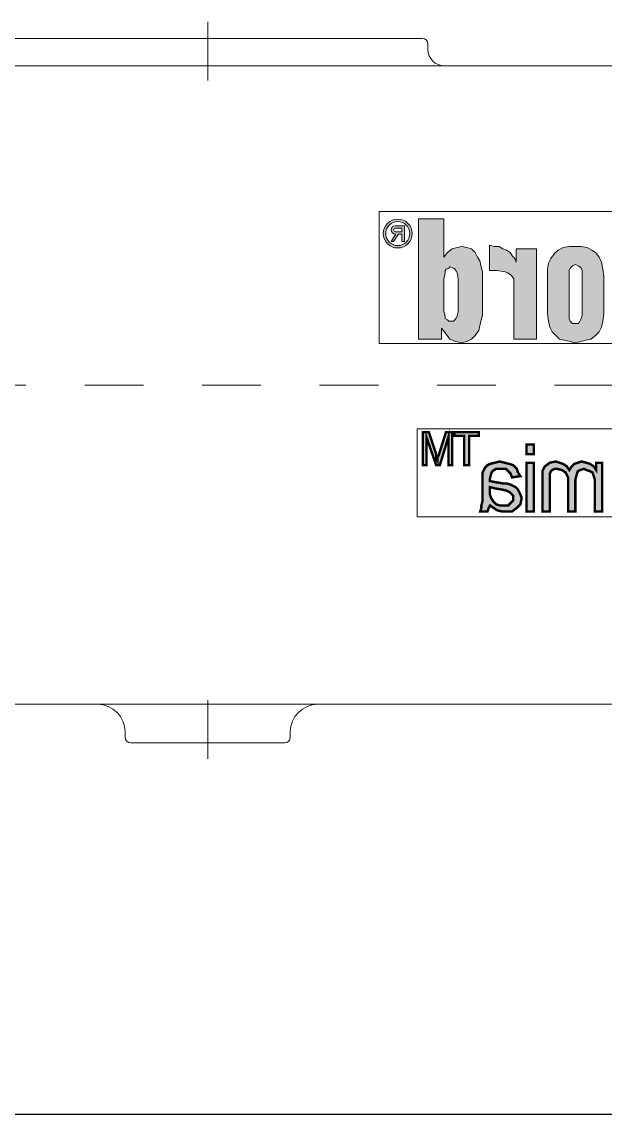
# Model space of a CAD drawing. Header units: millimetres. Extents: x 100 to 940, y 100 to 694.
# Drawn here: x 524.013 to 525.006, y 604.084 to 605.945 of the extents above; entities that cross this region are included whole.
import ezdxf

# ---------------------------------------------------------------- set-up
doc = ezdxf.new("R2010")
doc.units = ezdxf.units.MM
doc.linetypes.add('CENTER', pattern=[2, 1.25, -0.25, 0.25, -0.25])
for name, color, linetype, lineweight in [('Centro', 1, 'CENTER', 5), ('contorno', 1, 'Continuous', 9), ('HACHURA', 1, 'Continuous', 18)]:
    doc.layers.add(name, color=color, linetype=linetype, lineweight=lineweight)

# ---------------------------------------------------------------- blocks, each defined once
blk = doc.blocks.new('CARCAÇA INTERMEDIÁRIA WHT 40')
at = {"layer": 'HACHURA'}
h = blk.add_hatch(color=256, dxfattribs=at)
h.paths.add_polyline_path([(-246.5896384235219, 9103.289092759358), (-246.5896384235219, 9096.293881285914), (-247.2454394991569, 9097.168282720097), (-248.1198409333375, 9097.824083795731), (-249.8686438016978, 9098.26128451282), (-251.6174466700585, 9097.824083795731), (-252.2732477456935, 9097.168282720097), (-252.710448462784, 9096.293881285914), (-253.1476491798741, 9095.63808021028), (-253.366249538419, 9094.545078417555), (-253.5848498969642, 9093.670676983376), (-253.5848498969642, 9085.801064075753), (-253.366249538419, 9084.92666264157), (-253.1476491798741, 9083.833660848846), (-252.9290488213289, 9082.959259414667), (-252.2732477456935, 9082.084857980484), (-251.6174466700585, 9081.42905690485), (-250.7430452358781, 9080.99185618776), (-249.650043443153, 9080.773255829215), (-248.7756420089725, 9080.99185618776), (-247.6826402162474, 9081.42905690485), (-247.026839140612, 9082.303458339029), (-246.1524377064318, 9083.396460131757), (-246.1524377064318, 9081.42905690485), (-241.9990308940754, 9081.42905690485), (-241.9990308940754, 9103.289092759358)])
h.paths.add_polyline_path([(-246.8082387820668, 9085.582463717208), (-246.8082387820668, 9085.145263000115), (-247.2454394991569, 9084.92666264157), (-247.4640398577021, 9084.708062283025), (-248.3384412918824, 9084.708062283025), (-248.7756420089725, 9085.145263000115), (-248.9942423675176, 9085.582463717208), (-249.2128427260625, 9086.456865151387), (-249.2128427260625, 9092.359074832104), (-248.9942423675176, 9093.452076624828), (-248.7756420089725, 9093.889277341921), (-248.3384412918824, 9094.32647805901), (-247.6826402162474, 9094.545078417555), (-247.4640398577021, 9094.32647805901), (-247.026839140612, 9094.107877700462), (-246.8082387820668, 9093.889277341921), (-246.8082387820668, 9093.452076624828), (-246.5896384235219, 9092.359074832104), (-246.5896384235219, 9086.456865151387)], flags=16)
h = blk.add_hatch(color=256, dxfattribs=at)
edge = h.paths.add_edge_path()
edge.add_arc((-238.216422082816, 9100.603731218136), 2.623200000000016, 191.4591559026206, 532.0768008666851)
edge.add_arc((-238.216422082816, 9100.603731218136), 2.623200000000015, 172.0768008666851, 191.4591559026206)
edge = h.paths.add_edge_path(flags=16)
edge.add_arc((-238.216422082816, 9100.603731218136), 2.185714285714311, -187.9231991333196, 11.459155902614327, ccw=False)
edge.add_arc((-238.216422082816, 9100.603731218136), 2.185714285714268, 11.459155902614327, 172.0768008666805, ccw=False)
h = blk.add_hatch(color=256, dxfattribs=at)
edge = h.paths.add_edge_path()
edge.add_line((-238.9815233377239, 9099.182828887595), (-238.9815233377239, 9100.494431038866))
edge.add_line((-238.9815233377239, 9100.494431038864), (-238.3257222620886, 9100.494431038864))
edge.add_line((-238.3257222620886, 9100.494431038864), (-237.4513208279084, 9099.182828887593))
edge.add_line((-237.4513208279084, 9099.182828887595), (-237.0141201108183, 9099.182828887595))
edge.add_line((-237.0141201108183, 9099.182828887595), (-237.8885215449985, 9100.494431038866))
edge.add_line((-237.8885215449985, 9100.494431038864), (-237.7792213657262, 9100.494431038864))
edge.add_arc((-237.7792213657259, 9101.25953229377), 0.7651012549077547, 270, 450)
edge.add_line((-237.7792213657259, 9102.02463354868), (-239.4187240548137, 9102.02463354868))
edge.add_line((-239.418724054814, 9102.02463354868), (-239.418724054814, 9099.182828887595))
edge.add_line((-239.418724054814, 9099.182828887595), (-238.981523337724, 9099.182828887595))
edge = h.paths.add_edge_path(flags=16)
edge.add_line((-238.9815233377239, 9101.587147834394), (-237.7792213657262, 9101.587147834394))
edge.add_arc((-237.7792213657259, 9101.25953229377), 0.3276155406220954, -90, 90, ccw=False)
edge.add_line((-237.7792213657259, 9100.93191675315), (-238.9815233377239, 9100.93191675315))
edge.add_line((-238.9815233377239, 9100.93191675315), (-238.9815233377239, 9101.587147834394))
h = blk.add_hatch(color=256, dxfattribs=at)
h.paths.add_polyline_path([(-265.607869616943, 9095.20087949319), (-266.0450703340331, 9096.075280927369), (-266.7008714096685, 9096.949682361552), (-267.3566724853035, 9097.605483437186), (-268.2310739194839, 9098.042684154276), (-269.3240757122094, 9098.26128451282), (-271.5100792976599, 9098.26128451282), (-272.6030810903853, 9098.042684154276), (-273.4774825245655, 9097.605483437186), (-274.1332836002008, 9097.168282720097), (-274.7890846758358, 9096.293881285914), (-275.2262853929259, 9095.419479851735), (-275.663486110016, 9092.796275549194), (-275.663486110016, 9086.019664434298), (-275.4448857514711, 9084.708062283025), (-275.2262853929259, 9083.615060490301), (-274.7890846758358, 9082.740659056122), (-274.1332836002008, 9082.084857980484), (-273.2588821660206, 9081.42905690485), (-271.5100792976599, 9080.99185618776), (-270.4170775049345, 9080.773255829215), (-269.5426760707543, 9080.99185618776), (-268.4496742780289, 9081.210456546305), (-267.5752728438487, 9081.42905690485), (-266.2636706925783, 9082.740659056122), (-265.826469975488, 9083.615060490301), (-265.607869616943, 9084.708062283025), (-265.3892692583979, 9086.019664434298), (-265.3892692583979, 9094.107877700462)])
h.paths.add_polyline_path([(-269.5426760707543, 9084.708062283025), (-269.9798767878444, 9084.270861565936), (-271.0728785805697, 9084.270861565936), (-271.5100792976599, 9085.145263000115), (-271.7286796562051, 9085.801064075753), (-271.7286796562051, 9093.889277341921), (-271.5100792976599, 9094.32647805901), (-271.0728785805697, 9094.7636787761), (-270.4170775049345, 9094.982279134645), (-269.9798767878444, 9094.7636787761), (-269.5426760707543, 9094.32647805901), (-269.3240757122094, 9093.889277341921), (-269.3240757122094, 9085.145263000115)], flags=16)
for points in [[(-258.8312585020457, 9093.014875907738), (-258.1754574264107, 9093.452076624828), (-257.7382567093206, 9093.670676983376), (-256.2080541995051, 9093.889277341921), (-254.8964520482345, 9093.889277341921), (-254.8964520482345, 9098.479884871365), (-255.7708534824147, 9098.26128451282), (-256.6452549165952, 9098.26128451282), (-257.3010559922302, 9097.824083795731), (-257.9568570678655, 9097.605483437186), (-258.6126581435008, 9097.168282720097), (-259.0498588605909, 9096.512481644462), (-259.487059577681, 9096.075280927369), (-259.7056599362262, 9095.419479851735), (-259.7056599362262, 9097.824083795731), (-263.4218660314922, 9097.824083795731), (-263.4218660314922, 9081.42905690485), (-259.2684592191361, 9081.42905690485), (-259.2684592191361, 9092.359074832104)], [(-251.1832070520579, 9058.520772479147), (-250.2961331333241, 9058.520772479147), (-250.2961331333243, 9063.84321599155), (-248.521985295857, 9063.84321599155), (-248.5219852958573, 9064.508521430598), (-252.9573548895252, 9064.508521430598), (-252.9573548895252, 9063.84321599155), (-251.1832070520579, 9063.84321599155)], [(-247.4131428974402, 9063.621447511865), (-245.8607635396564, 9058.520772479147), (-245.1954581006063, 9058.520772479147), (-243.421310263139, 9063.621447511865), (-243.421310263139, 9058.520772479147), (-242.7560048240886, 9058.520772479147), (-242.7560048240886, 9064.508521430598), (-243.8648472225057, 9064.508521430598), (-245.195458100606, 9060.516688796299), (-245.195458100606, 9059.851383357247), (-245.4172265802892, 9059.40784639788), (-245.4172265802895, 9059.851383357247), (-245.6389950599725, 9060.294920316614), (-246.9696059380731, 9064.508521430598), (-248.0784483364902, 9064.508521430598), (-248.0784483364902, 9058.520772479147), (-247.4131428974402, 9058.520772479147)], [(-273.8035919797654, 9056.524856161996), (-273.5818235000821, 9057.190161601047), (-273.138286540715, 9057.411930080729), (-272.4729811016647, 9057.633698560414), (-272.0294441422982, 9057.855467040095), (-271.3641387032476, 9057.633698560414), (-270.9206017438812, 9057.411930080729), (-270.698833264198, 9056.74662464168), (-270.4770647845144, 9055.859550722947), (-270.4770647845144, 9050.093570251178), (-269.1464539064138, 9050.093570251178), (-269.1464539064138, 9055.194245283896), (-269.1464539064141, 9056.303087682314), (-268.702916947047, 9057.190161601047), (-268.0376115079964, 9057.633698560414), (-267.1505375892631, 9057.855467040095), (-266.7070006298961, 9057.855467040095), (-266.2634636705293, 9057.633698560414), (-266.041695190846, 9057.411930080729), (-265.8199267111625, 9056.968393121362), (-265.8199267111629, 9056.524856161996), (-265.8199267111629, 9055.637782243262), (-265.8199267111632, 9050.093570251178), (-264.4893158330622, 9050.093570251178), (-264.4893158330622, 9056.081319202629), (-264.4893158330622, 9057.411930080729), (-264.9328527924289, 9058.299003999462), (-265.8199267111629, 9058.964309438514), (-266.9287691095796, 9059.186077918199), (-267.5940745486299, 9058.964309438514), (-268.2593799876806, 9058.742540958829), (-268.9246854267303, 9058.299003999462), (-269.3682223860973, 9057.633698560414), (-269.8117593454647, 9058.299003999462), (-270.2552963048302, 9058.742540958829), (-270.9206017438812, 9058.964309438514), (-271.5859071829315, 9059.186077918199), (-272.4729811016644, 9058.964309438514), (-273.138286540715, 9058.742540958829), (-273.8035919797656, 9058.299003999462), (-274.2471289391321, 9057.633698560414), (-274.2471289391321, 9058.964309438514), (-275.3559713375492, 9058.964309438514), (-275.3559713375492, 9050.093570251178), (-274.0253604594489, 9050.093570251178), (-274.0253604594489, 9054.75070832453), (-274.0253604594489, 9055.859550722947)]]:
    blk.add_hatch(color=256, dxfattribs=at).paths.add_polyline_path(points)
h = blk.add_hatch(color=256, dxfattribs=at)
h.paths.add_polyline_path([(-262.9369364752784, 9050.093570251178), (-261.6063255971781, 9050.093570251178), (-261.6063255971781, 9058.964309438514), (-262.9369364752784, 9058.964309438514)])
h.paths.add_polyline_path([(-261.6063255971781, 9060.516688796299), (-261.6063255971781, 9062.290836633765), (-262.9369364752784, 9062.290836633765), (-262.9369364752784, 9060.516688796299)])
h = blk.add_hatch(color=256, dxfattribs=at)
h.paths.add_polyline_path([(-259.8321777597106, 9057.855467040095), (-260.0539462393942, 9057.190161601047), (-260.4974831987607, 9056.524856161996), (-258.9451038409769, 9056.303087682314), (-258.7233353612939, 9056.968393121362), (-258.2797984019268, 9057.411930080729), (-257.8362614425598, 9057.855467040095), (-256.9491875238265, 9057.855467040095), (-256.062113605093, 9057.855467040095), (-255.3968081660426, 9057.411930080729), (-255.1750396863591, 9056.968393121362), (-254.9532712066759, 9056.081319202629), (-254.9532712066759, 9055.859550722947), (-254.9532712066759, 9055.637782243262), (-256.0621136050907, 9055.41601376358), (-257.3927244831936, 9055.194245283896), (-258.0580299222436, 9055.194245283896), (-258.7233353612939, 9054.97247680421), (-259.1668723206606, 9054.75070832453), (-259.6104092800275, 9054.528939844848), (-260.0539462393942, 9054.085402885477), (-260.2757147190777, 9053.64186592611), (-260.4974831987607, 9053.198328966744), (-260.7192516784446, 9052.533023527696), (-260.4974831987612, 9051.424181129278), (-259.832177759711, 9050.75887569023), (-258.9451038409771, 9050.093570251178), (-257.8362614425601, 9050.093570251178), (-257.1709560035101, 9050.093570251178), (-256.2838820847758, 9050.31533873086), (-255.6185766457263, 9050.758875690226), (-254.9532712066755, 9051.202412649596), (-254.7315027269933, 9050.75887569023), (-254.5097342473092, 9050.093570251178), (-253.1791233692089, 9050.093570251178), (-253.4008918488921, 9050.758875690226), (-253.4008918488921, 9051.202412649593), (-253.6226603285753, 9052.089486568326), (-253.6226603285756, 9053.863634405796), (-253.6226603285756, 9055.859550722947), (-253.6226603285756, 9056.746624641677), (-253.6226603285753, 9057.190161601047), (-253.8444288082588, 9057.633698560414), (-254.0661972879417, 9058.07723551978), (-254.5097342473094, 9058.520772479147), (-254.9532712066755, 9058.742540958829), (-255.8403451254094, 9058.964309438514), (-256.727419044143, 9059.186077918199), (-257.6144929628768, 9058.964309438514), (-258.5015668816094, 9058.742540958829), (-259.1668723206606, 9058.520772479147)])
h.paths.add_polyline_path([(-258.0580299222436, 9053.863634405796), (-257.1709560035101, 9054.085402885477), (-255.84034512541, 9054.307171365163), (-254.9532712066762, 9054.528939844848), (-254.9532712066759, 9054.085402885477), (-254.9532712066755, 9053.198328966744), (-255.1750396863591, 9052.533023527696), (-255.6185766457268, 9051.867718088644), (-256.0621136050926, 9051.424181129278), (-256.727419044143, 9051.202412649596), (-257.6144929628768, 9051.202412649596), (-258.2797984019268, 9051.202412649596), (-258.7233353612939, 9051.64594960896), (-259.1668723206604, 9052.089486568326), (-259.1668723206606, 9052.533023527696), (-259.1668723206604, 9052.976560487063), (-258.9451038409771, 9053.198328966744), (-258.7233353612939, 9053.42009744643), (-258.50156688161, 9053.64186592611)], flags=16)
at = {"layer": 'Centro'}
for p, q in [((-203.6991018697044, 9139.06903524635), (-203.6991018697043, 9128.06903524635)), ((-426.6991018697044, 9073.06903524635), (-120.6991018697043, 9073.06903524635)), ((-203.6991018697043, 9005.149006829251), (-203.6991018697044, 9018.06903524635))]:
    blk.add_line(p, q, dxfattribs=at)
at = {"layer": 'contorno'}
for p, q in [((-242.6991018697043, 9136.06903524635), (-164.6991018697041, 9136.06903524635)), ((-243.6991018697042, 9135.06903524635), (-243.6991018697042, 9134.06903524635)), ((-150.6991018697044, 9131.06903524635), (-404.3745465493676, 9131.06903524635)), ((-150.6991018697044, 9015.06903524635), (-404.3745465493676, 9015.06903524635)), ((-218.6991018697043, 9010.06903524635), (-218.6991018697043, 9009.06903524635)), ((-188.6991018697043, 9009.06903524635), (-188.6991018697043, 9010.06903524635)), ((-217.6991018697043, 9008.06903524635), (-189.6991018697043, 9008.06903524635))]:
    blk.add_line(p, q, dxfattribs=at)
for points in [[(-367.1991018697044, 9104.60746400492), (-234.8562447268473, 9104.60746400492), (-234.8562447268473, 9080.60746400492), (-367.1991018697044, 9080.60746400492)], [(-367.1991018697044, 9065.140149724652), (-241.7705695819731, 9065.140149724652), (-241.7705695819731, 9049.140149724652), (-367.1991018697044, 9049.140149724652)]]:
    blk.add_lwpolyline(points, close=True, dxfattribs=at)
for centre, radius, start, end in [((-242.6991018697042, 9135.06903524635), 1, 90, 180), ((-246.6991018697042, 9134.06903524635), 3, 270, 0), ((-223.6991018697043, 9010.06903524635), 5, 0, 90), ((-183.6991018697043, 9010.06903524635), 5, 90, 180), ((-217.6991018697043, 9009.06903524635), 1, 180, 270), ((-189.6991018697043, 9009.06903524635), 1, 270, 0)]:
    blk.add_arc(centre, radius, start, end, dxfattribs=at)
at = {"layer": 'HACHURA'}
for p, q in [((-239.418724054814, 9102.02463354868), (-239.418724054814, 9099.182828887595)), ((-239.418724054814, 9102.02463354868), (-237.7792213657259, 9102.02463354868)), ((-238.9815233377239, 9100.93191675315), (-238.9815233377239, 9101.587147834394)), ((-238.9815233377239, 9101.587147834394), (-237.7792213657259, 9101.587147834394)), ((-238.9815233377239, 9100.93191675315), (-237.7792213657259, 9100.93191675315)), ((-238.9815233377239, 9100.494431038864), (-238.3257222620886, 9100.494431038864)), ((-238.9815233377239, 9099.182828887595), (-238.9815233377239, 9100.494431038864)), ((-238.3257222620886, 9100.494431038864), (-237.4513208279084, 9099.182828887595)), ((-237.8885215449985, 9100.494431038864), (-237.0141201108183, 9099.182828887595)), ((-237.8885215449985, 9100.494431038864), (-237.7792213657259, 9100.494431038864)), ((-239.418724054814, 9099.182828887595), (-238.9815233377239, 9099.182828887595)), ((-237.4513208279084, 9099.182828887595), (-237.0141201108183, 9099.182828887595))]:
    blk.add_line(p, q, dxfattribs=at)
for points in [[(-241.9990308940754, 9081.42905690485), (-241.9990308940754, 9103.289092759358), (-246.5896384235219, 9103.289092759358), (-246.5896384235219, 9096.293881285914), (-247.2454394991569, 9097.168282720097), (-248.1198409333375, 9097.824083795731), (-248.9942423675176, 9098.042684154276), (-249.8686438016978, 9098.26128451282), (-250.7430452358781, 9098.042684154276), (-251.6174466700585, 9097.824083795731), (-252.2732477456936, 9097.168282720097), (-252.710448462784, 9096.293881285914), (-253.1476491798741, 9095.63808021028), (-253.366249538419, 9094.545078417555), (-253.5848498969642, 9093.670676983376), (-253.5848498969642, 9092.577675190649), (-253.5848498969642, 9086.894065868477), (-253.5848498969642, 9085.801064075753), (-253.366249538419, 9084.92666264157), (-253.1476491798741, 9083.833660848846), (-252.9290488213289, 9082.959259414667), (-252.2732477456936, 9082.084857980484), (-251.6174466700585, 9081.42905690485), (-250.7430452358781, 9080.99185618776), (-249.6500434431529, 9080.773255829215), (-248.7756420089725, 9080.99185618776), (-247.6826402162474, 9081.42905690485), (-247.026839140612, 9082.303458339029), (-246.1524377064318, 9083.396460131757), (-246.1524377064318, 9081.42905690485), (-241.9990308940754, 9081.42905690485), (-241.9990308940754, 9081.42905690485)], [(-275.663486110016, 9086.019664434298), (-275.663486110016, 9092.796275549194), (-275.4448857514711, 9094.107877700462), (-275.2262853929259, 9095.419479851735), (-274.7890846758358, 9096.293881285914), (-274.1332836002008, 9097.168282720097), (-273.4774825245655, 9097.605483437186), (-272.6030810903853, 9098.042684154276), (-271.5100792976598, 9098.26128451282), (-270.4170775049345, 9098.26128451282), (-269.3240757122094, 9098.26128451282), (-268.2310739194839, 9098.042684154276), (-267.3566724853035, 9097.605483437186), (-266.7008714096684, 9096.949682361552), (-266.0450703340331, 9096.075280927369), (-265.607869616943, 9095.20087949319), (-265.3892692583979, 9094.107877700462), (-265.3892692583979, 9092.796275549194), (-265.3892692583979, 9086.019664434298), (-265.607869616943, 9084.708062283025), (-265.826469975488, 9083.615060490301), (-266.2636706925784, 9082.740659056122), (-266.9194717682133, 9082.084857980484), (-267.5752728438487, 9081.42905690485), (-268.4496742780289, 9081.210456546305), (-269.5426760707543, 9080.99185618776), (-270.4170775049345, 9080.773255829215), (-271.5100792976598, 9080.99185618776), (-272.3844807318401, 9081.210456546305), (-273.2588821660206, 9081.42905690485), (-274.1332836002008, 9082.084857980484), (-274.7890846758358, 9082.740659056122), (-275.2262853929259, 9083.615060490301), (-275.4448857514711, 9084.708062283025), (-275.663486110016, 9086.019664434298), (-275.663486110016, 9086.019664434298)], [(-263.4218660314922, 9097.824083795731), (-259.7056599362262, 9097.824083795731), (-259.7056599362262, 9095.419479851735), (-259.487059577681, 9096.075280927369), (-259.0498588605909, 9096.512481644462), (-258.6126581435008, 9097.168282720097), (-257.9568570678655, 9097.605483437186), (-257.3010559922302, 9097.824083795731), (-256.6452549165952, 9098.26128451282), (-255.7708534824147, 9098.26128451282), (-254.8964520482345, 9098.479884871365), (-254.8964520482345, 9093.889277341921), (-256.2080541995051, 9093.889277341921), (-257.7382567093206, 9093.670676983376), (-258.1754574264107, 9093.452076624828), (-258.8312585020457, 9093.014875907738), (-259.2684592191361, 9092.359074832104), (-259.2684592191361, 9091.484673397925), (-259.2684592191361, 9081.42905690485), (-263.4218660314922, 9081.42905690485), (-263.4218660314922, 9097.824083795731), (-263.4218660314922, 9097.824083795731)], [(-271.7286796562051, 9093.014875907738), (-271.7286796562051, 9085.801064075753), (-271.5100792976598, 9085.145263000115), (-271.291478939115, 9084.708062283025), (-271.0728785805698, 9084.270861565936), (-270.4170775049345, 9084.270861565936), (-269.9798767878444, 9084.270861565936), (-269.5426760707543, 9084.708062283025), (-269.3240757122094, 9085.145263000115), (-269.3240757122094, 9085.801064075753), (-269.3240757122094, 9093.014875907738), (-269.3240757122094, 9093.889277341921), (-269.5426760707543, 9094.32647805901), (-269.9798767878444, 9094.7636787761), (-270.4170775049345, 9094.982279134645), (-271.0728785805698, 9094.7636787761), (-271.5100792976598, 9094.32647805901), (-271.7286796562051, 9093.889277341921), (-271.7286796562051, 9093.014875907738), (-271.7286796562051, 9093.014875907738)], [(-249.2128427260625, 9091.484673397925), (-249.2128427260625, 9092.359074832104), (-248.9942423675176, 9093.452076624828), (-248.7756420089725, 9093.889277341921), (-248.5570416504275, 9094.107877700462), (-248.3384412918824, 9094.32647805901), (-247.6826402162474, 9094.545078417555), (-247.4640398577021, 9094.32647805901), (-247.026839140612, 9094.107877700462), (-246.8082387820668, 9093.889277341921), (-246.8082387820668, 9093.452076624828), (-246.5896384235219, 9092.359074832104), (-246.5896384235219, 9091.26607303938), (-246.5896384235219, 9087.549866944111), (-246.5896384235219, 9086.456865151387), (-246.8082387820668, 9085.582463717208), (-246.8082387820668, 9085.145263000115), (-247.2454394991569, 9084.92666264157), (-247.4640398577021, 9084.708062283025), (-247.9012405747922, 9084.708062283025), (-248.3384412918824, 9084.708062283025), (-248.5570416504275, 9084.92666264157), (-248.7756420089725, 9085.145263000115), (-248.9942423675176, 9085.582463717208), (-249.2128427260625, 9086.456865151387), (-249.2128427260625, 9087.331266585566), (-249.2128427260625, 9091.484673397925), (-249.2128427260625, 9091.484673397925)], [(-251.1832070520579, 9058.52077247915), (-251.1832070520579, 9063.84321599155), (-252.9573548895253, 9063.84321599155), (-252.9573548895253, 9064.508521430602), (-248.5219852958573, 9064.508521430602), (-248.5219852958573, 9063.84321599155), (-250.2961331333244, 9063.84321599155), (-250.2961331333244, 9058.52077247915), (-251.1832070520579, 9058.52077247915), (-251.1832070520579, 9058.52077247915)], [(-248.0784483364902, 9058.52077247915), (-248.0784483364902, 9064.508521430602), (-246.9696059380734, 9064.508521430602), (-245.6389950599728, 9060.294920316617), (-245.4172265802895, 9059.85138335725), (-245.4172265802895, 9059.407846397884), (-245.195458100606, 9059.85138335725), (-245.195458100606, 9060.516688796299), (-243.8648472225057, 9064.508521430602), (-242.7560048240886, 9064.508521430602), (-242.7560048240886, 9058.52077247915), (-243.4213102631387, 9058.52077247915), (-243.4213102631387, 9063.621447511869), (-245.195458100606, 9058.52077247915), (-245.8607635396563, 9058.52077247915), (-247.4131428974402, 9063.621447511869), (-247.4131428974402, 9058.52077247915), (-248.0784483364902, 9058.52077247915), (-248.0784483364902, 9058.52077247915)], [(-262.9369364752784, 9060.516688796299), (-262.9369364752784, 9062.290836633765), (-261.6063255971781, 9062.290836633765), (-261.6063255971781, 9060.516688796299), (-262.9369364752784, 9060.516688796299), (-262.9369364752784, 9060.516688796299)], [(-275.3559713375492, 9050.093570251182), (-275.3559713375492, 9058.964309438517), (-274.2471289391321, 9058.964309438517), (-274.2471289391321, 9057.633698560414), (-273.8035919797653, 9058.299003999466), (-273.138286540715, 9058.742540958832), (-272.472981101665, 9058.964309438517), (-271.5859071829312, 9059.186077918199), (-270.9206017438812, 9058.964309438517), (-270.2552963048308, 9058.742540958832), (-269.8117593454641, 9058.299003999466), (-269.3682223860973, 9057.633698560414), (-268.9246854267305, 9058.299003999466), (-268.2593799876802, 9058.742540958832), (-267.5940745486299, 9058.964309438517), (-266.9287691095796, 9059.186077918199), (-265.8199267111629, 9058.964309438517), (-264.932852792429, 9058.299003999466), (-264.4893158330622, 9057.411930080732), (-264.4893158330622, 9056.081319202633), (-264.4893158330622, 9050.093570251182), (-265.8199267111629, 9050.093570251182), (-265.8199267111629, 9055.637782243266), (-265.8199267111629, 9056.524856162), (-265.8199267111629, 9056.968393121366), (-266.041695190846, 9057.411930080732), (-266.2634636705296, 9057.633698560414), (-266.7070006298964, 9057.855467040099), (-267.1505375892631, 9057.855467040099), (-268.0376115079967, 9057.633698560414), (-268.702916947047, 9057.190161601047), (-269.1464539064138, 9056.303087682314), (-269.1464539064138, 9055.1942452839), (-269.1464539064138, 9050.093570251182), (-270.4770647845144, 9050.093570251182), (-270.4770647845144, 9055.859550722947), (-270.6988332641976, 9056.74662464168), (-270.9206017438812, 9057.411930080732), (-271.3641387032479, 9057.633698560414), (-272.0294441422982, 9057.855467040099), (-272.472981101665, 9057.633698560414), (-273.138286540715, 9057.411930080732), (-273.5818235000818, 9057.190161601047), (-273.8035919797653, 9056.524856162), (-274.0253604594488, 9055.859550722947), (-274.0253604594488, 9054.750708324533), (-274.0253604594488, 9050.093570251182), (-275.3559713375492, 9050.093570251182), (-275.3559713375492, 9050.093570251182)], [(-262.9369364752784, 9050.093570251182), (-262.9369364752784, 9058.964309438517), (-261.6063255971781, 9058.964309438517), (-261.6063255971781, 9050.093570251182), (-262.9369364752784, 9050.093570251182), (-262.9369364752784, 9050.093570251182)], [(-254.9532712066759, 9051.202412649596), (-255.6185766457262, 9050.75887569023), (-256.2838820847762, 9050.315338730863), (-257.1709560035101, 9050.093570251182), (-257.83626144256, 9050.093570251182), (-258.9451038409771, 9050.093570251182), (-259.8321777597106, 9050.75887569023), (-260.497483198761, 9051.424181129281), (-260.7192516784446, 9052.533023527696), (-260.497483198761, 9053.198328966748), (-260.2757147190778, 9053.641865926114), (-260.0539462393942, 9054.085402885481), (-259.6104092800275, 9054.528939844848), (-259.1668723206607, 9054.750708324533), (-258.7233353612939, 9054.972476804214), (-258.0580299222436, 9055.1942452839), (-257.3927244831933, 9055.1942452839), (-256.062113605093, 9055.41601376358), (-254.9532712066759, 9055.637782243266), (-254.9532712066759, 9055.859550722947), (-254.9532712066759, 9056.081319202633), (-255.1750396863591, 9056.968393121366), (-255.3968081660427, 9057.411930080732), (-256.062113605093, 9057.855467040099), (-256.9491875238265, 9057.855467040099), (-257.83626144256, 9057.855467040099), (-258.2797984019268, 9057.411930080732), (-258.7233353612939, 9056.968393121366), (-258.9451038409771, 9056.303087682314), (-260.497483198761, 9056.524856162), (-260.0539462393942, 9057.190161601047), (-259.8321777597106, 9057.855467040099), (-259.1668723206607, 9058.52077247915), (-258.5015668816104, 9058.742540958832), (-257.6144929628768, 9058.964309438517), (-256.7274190441429, 9059.186077918199), (-255.8403451254094, 9058.964309438517), (-254.9532712066759, 9058.742540958832), (-254.5097342473092, 9058.52077247915), (-254.0661972879424, 9058.077235519784), (-253.8444288082588, 9057.633698560414), (-253.6226603285756, 9057.190161601047), (-253.6226603285756, 9056.74662464168), (-253.6226603285756, 9055.859550722947), (-253.6226603285756, 9053.863634405796), (-253.6226603285756, 9052.08948656833), (-253.4008918488921, 9051.202412649596), (-253.4008918488921, 9050.75887569023), (-253.1791233692085, 9050.093570251182), (-254.5097342473092, 9050.093570251182), (-254.7315027269923, 9050.75887569023), (-254.9532712066759, 9051.202412649596), (-254.9532712066759, 9051.202412649596)], [(-254.9532712066759, 9054.528939844848), (-255.8403451254094, 9054.307171365166), (-257.1709560035101, 9054.085402885481), (-258.0580299222436, 9053.863634405796), (-258.5015668816104, 9053.641865926114), (-258.7233353612939, 9053.420097446433), (-258.9451038409771, 9053.198328966748), (-259.1668723206607, 9052.976560487063), (-259.1668723206607, 9052.533023527696), (-259.1668723206607, 9052.08948656833), (-258.7233353612939, 9051.645949608963), (-258.2797984019268, 9051.202412649596), (-257.6144929628768, 9051.202412649596), (-256.7274190441429, 9051.202412649596), (-256.062113605093, 9051.424181129281), (-255.6185766457262, 9051.867718088648), (-255.1750396863591, 9052.533023527696), (-254.9532712066759, 9053.198328966748), (-254.9532712066759, 9054.085402885481), (-254.9532712066759, 9054.528939844848), (-254.9532712066759, 9054.528939844848)]]:
    blk.add_lwpolyline(points, dxfattribs=at)
at = {"layer": 'HACHURA', "const_width": 0.4435369593668091}
for points in [[(-251.1832070520579, 9058.52077247915), (-251.1832070520579, 9063.84321599155), (-252.9573548895253, 9063.84321599155), (-252.9573548895253, 9064.508521430602), (-248.5219852958573, 9064.508521430602), (-248.5219852958573, 9063.84321599155), (-250.2961331333244, 9063.84321599155), (-250.2961331333244, 9058.52077247915), (-251.1832070520579, 9058.52077247915)], [(-248.0784483364902, 9058.52077247915), (-248.0784483364902, 9064.508521430602), (-246.9696059380734, 9064.508521430602), (-245.6389950599728, 9060.294920316617), (-245.4172265802895, 9059.85138335725), (-245.4172265802895, 9059.407846397884), (-245.195458100606, 9059.85138335725), (-245.195458100606, 9060.516688796299), (-243.8648472225057, 9064.508521430602), (-242.7560048240886, 9064.508521430602), (-242.7560048240886, 9058.52077247915), (-243.4213102631387, 9058.52077247915), (-243.4213102631387, 9063.621447511869), (-245.195458100606, 9058.52077247915), (-245.8607635396563, 9058.52077247915), (-247.4131428974402, 9063.621447511869), (-247.4131428974402, 9058.52077247915), (-248.0784483364902, 9058.52077247915)], [(-262.9369364752784, 9060.516688796299), (-262.9369364752784, 9062.290836633765), (-261.6063255971781, 9062.290836633765), (-261.6063255971781, 9060.516688796299), (-262.9369364752784, 9060.516688796299)], [(-275.3559713375492, 9050.093570251182), (-275.3559713375492, 9058.964309438517), (-274.2471289391321, 9058.964309438517), (-274.2471289391321, 9057.633698560414), (-273.8035919797653, 9058.299003999466), (-273.138286540715, 9058.742540958832), (-272.472981101665, 9058.964309438517), (-271.5859071829312, 9059.186077918199), (-270.9206017438812, 9058.964309438517), (-270.2552963048308, 9058.742540958832), (-269.8117593454641, 9058.299003999466), (-269.3682223860973, 9057.633698560414), (-268.9246854267305, 9058.299003999466), (-268.2593799876802, 9058.742540958832), (-267.5940745486299, 9058.964309438517), (-266.9287691095796, 9059.186077918199), (-265.8199267111629, 9058.964309438517), (-264.932852792429, 9058.299003999466), (-264.4893158330622, 9057.411930080732), (-264.4893158330622, 9056.081319202633), (-264.4893158330622, 9050.093570251182), (-265.8199267111629, 9050.093570251182), (-265.8199267111629, 9055.637782243266), (-265.8199267111629, 9056.524856162), (-265.8199267111629, 9056.968393121366), (-266.041695190846, 9057.411930080732), (-266.2634636705296, 9057.633698560414), (-266.7070006298964, 9057.855467040099), (-267.1505375892631, 9057.855467040099), (-268.0376115079967, 9057.633698560414), (-268.702916947047, 9057.190161601047), (-269.1464539064138, 9056.303087682314), (-269.1464539064138, 9055.1942452839), (-269.1464539064138, 9050.093570251182), (-270.4770647845144, 9050.093570251182), (-270.4770647845144, 9055.859550722947), (-270.6988332641976, 9056.74662464168), (-270.9206017438812, 9057.411930080732), (-271.3641387032479, 9057.633698560414), (-272.0294441422982, 9057.855467040099), (-272.472981101665, 9057.633698560414), (-273.138286540715, 9057.411930080732), (-273.5818235000818, 9057.190161601047), (-273.8035919797653, 9056.524856162), (-274.0253604594488, 9055.859550722947), (-274.0253604594488, 9054.750708324533), (-274.0253604594488, 9050.093570251182), (-275.3559713375492, 9050.093570251182)], [(-262.9369364752784, 9050.093570251182), (-262.9369364752784, 9058.964309438517), (-261.6063255971781, 9058.964309438517), (-261.6063255971781, 9050.093570251182), (-262.9369364752784, 9050.093570251182)], [(-254.9532712066759, 9051.202412649596), (-255.6185766457262, 9050.75887569023), (-256.2838820847762, 9050.315338730863), (-257.1709560035101, 9050.093570251182), (-257.83626144256, 9050.093570251182), (-258.9451038409771, 9050.093570251182), (-259.8321777597106, 9050.75887569023), (-260.497483198761, 9051.424181129281), (-260.7192516784446, 9052.533023527696), (-260.497483198761, 9053.198328966748), (-260.2757147190778, 9053.641865926114), (-260.0539462393942, 9054.085402885481), (-259.6104092800275, 9054.528939844848), (-259.1668723206607, 9054.750708324533), (-258.7233353612939, 9054.972476804214), (-258.0580299222436, 9055.1942452839), (-257.3927244831933, 9055.1942452839), (-256.062113605093, 9055.41601376358), (-254.9532712066759, 9055.637782243266), (-254.9532712066759, 9055.859550722947), (-254.9532712066759, 9056.081319202633), (-255.1750396863591, 9056.968393121366), (-255.3968081660427, 9057.411930080732), (-256.062113605093, 9057.855467040099), (-256.9491875238265, 9057.855467040099), (-257.83626144256, 9057.855467040099), (-258.2797984019268, 9057.411930080732), (-258.7233353612939, 9056.968393121366), (-258.9451038409771, 9056.303087682314), (-260.497483198761, 9056.524856162), (-260.0539462393942, 9057.190161601047), (-259.8321777597106, 9057.855467040099), (-259.1668723206607, 9058.52077247915), (-258.5015668816104, 9058.742540958832), (-257.6144929628768, 9058.964309438517), (-256.7274190441429, 9059.186077918199), (-255.8403451254094, 9058.964309438517), (-254.9532712066759, 9058.742540958832), (-254.5097342473092, 9058.52077247915), (-254.0661972879424, 9058.077235519784), (-253.8444288082588, 9057.633698560414), (-253.6226603285756, 9057.190161601047), (-253.6226603285756, 9056.74662464168), (-253.6226603285756, 9055.859550722947), (-253.6226603285756, 9053.863634405796), (-253.6226603285756, 9052.08948656833), (-253.4008918488921, 9051.202412649596), (-253.4008918488921, 9050.75887569023), (-253.1791233692085, 9050.093570251182), (-254.5097342473092, 9050.093570251182), (-254.7315027269923, 9050.75887569023), (-254.9532712066759, 9051.202412649596)], [(-254.9532712066759, 9054.528939844848), (-255.8403451254094, 9054.307171365166), (-257.1709560035101, 9054.085402885481), (-258.0580299222436, 9053.863634405796), (-258.5015668816104, 9053.641865926114), (-258.7233353612939, 9053.420097446433), (-258.9451038409771, 9053.198328966748), (-259.1668723206607, 9052.976560487063), (-259.1668723206607, 9052.533023527696), (-259.1668723206607, 9052.08948656833), (-258.7233353612939, 9051.645949608963), (-258.2797984019268, 9051.202412649596), (-257.6144929628768, 9051.202412649596), (-256.7274190441429, 9051.202412649596), (-256.062113605093, 9051.424181129281), (-255.6185766457262, 9051.867718088648), (-255.1750396863591, 9052.533023527696), (-254.9532712066759, 9053.198328966748), (-254.9532712066759, 9054.085402885481), (-254.9532712066759, 9054.528939844848)]]:
    blk.add_lwpolyline(points, dxfattribs=at)
at = {"layer": 'HACHURA'}
for radius in [2.6232, 2.185714285714286]:
    blk.add_circle((-238.216422082816, 9100.603731218136), radius, dxfattribs=at)
for radius in [0.7651012549077547, 0.3276155406220405]:
    blk.add_arc((-237.7792213657259, 9101.25953229377), radius, 270, 90, dxfattribs=at)

msp = doc.modelspace()

# ---------------------------------------------------------------- linework, layer by layer
at = {"color": 2}
msp.add_line((521.0780500402368, 604.0839479824864), (530.8891238850874, 604.0839479824863), dxfattribs=at)

# ---------------------------------------------------------------- block references
at = {"layer": 'contorno', "xscale": -0.009375000000000001, "yscale": 0.009375000000000001, "zscale": 0.009375000000000001}
msp.add_blockref('CARCAÇA INTERMEDIÁRIA WHT 40', (522.4200698050591, 520.2658007770518), dxfattribs=at)

doc.saveas('drawing.dxf')
